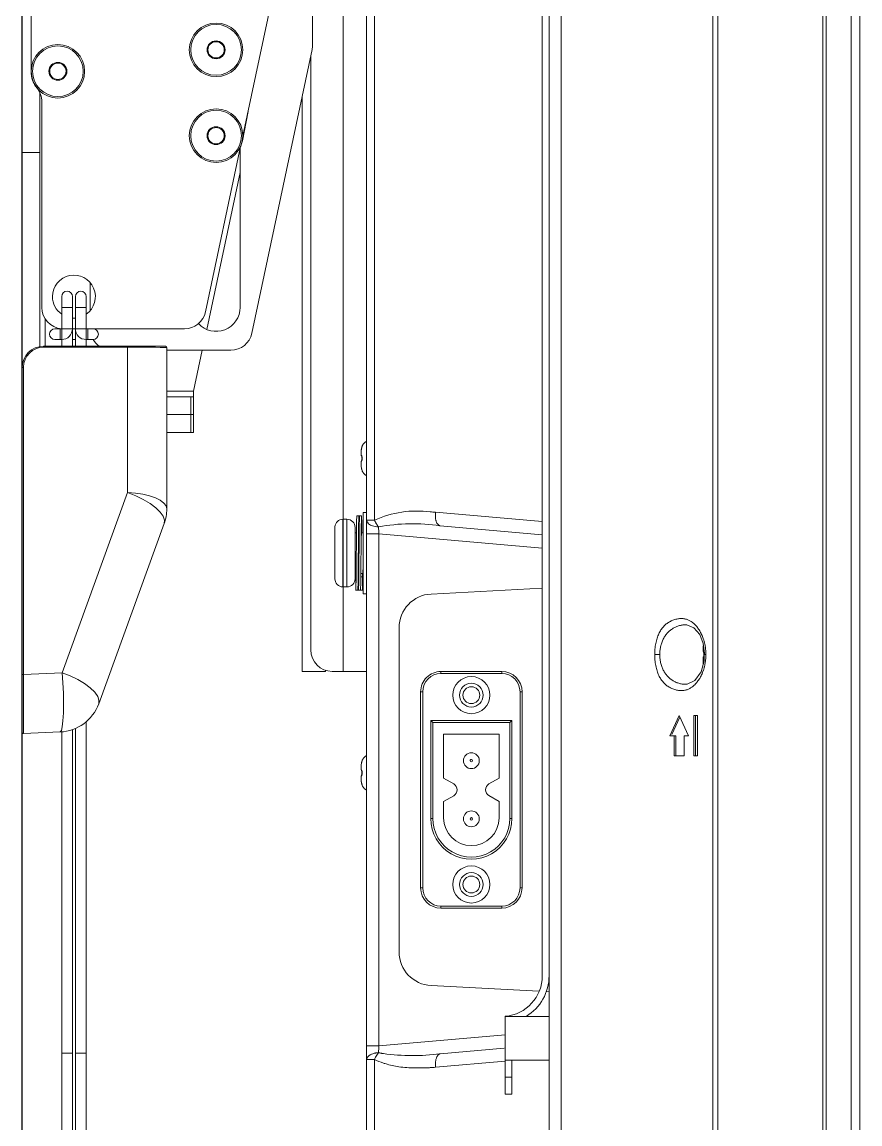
# Model space of a CAD drawing. Extents: x -382 to 1420, y -377 to 265.
# Drawn here: x 396.46 to 401.34, y -6.5 to -0.09 of the extents above; entities that cross this region are included whole.
import ezdxf

# ---------------------------------------------------------------- set-up
doc = ezdxf.new("R2010")
doc.units = 0
doc.header["$MEASUREMENT"] = 0
for name, color, linetype in [('AV-Anno-Iden', 154, 'CONTINUOUS'), ('AV-Detl-Obje', 84, 'CONTINUOUS'), ('AV-Detl-Obje-Brkt', 202, 'CONTINUOUS'), ('AV-Detl-Obje-Mont', 232, 'CONTINUOUS'), ('AV-Elev-Wall', 160, 'CONTINUOUS')]:
    doc.layers.add(name, color=color, linetype=linetype)

# ---------------------------------------------------------------- blocks, each defined once
blk = doc.blocks.new('A$C42D23839')
at = {"layer": 'AV-Detl-Obje-Brkt', "linetype": 'Continuous', "lineweight": 15}
for p, q in [((0, 4.3889), (0, 20.8786)), ((0.1358, 4.3889), (0.1358, 20.8786)), ((0.3248, 7.9728), (0.3248, 4.5138)), ((0.3751, 4.3889), (0.3751, 7.7361)), ((0, 4.3889), (0.1358, 4.3889)), ((0.1358, 4.3889), (0.1999, 4.3889)), ((0.2394, 4.3953), (0.2394, 4.3889)), ((0.3751, 4.3889), (0.2394, 4.3889)), ((1.6334, 4.0956), (1.6334, 2.1671)), ((1.6958, 2.1671), (1.6958, 4.0567)), ((1.7133, 4.0499), (1.7133, 2.1671)), ((1.7758, 2.1671), (1.7758, 4.0368)), ((1.6334, 2.1671), (1.6334, 1.4861)), ((1.6334, 2.1671), (1.6958, 2.1671)), ((1.6958, 1.4861), (1.6958, 2.1671)), ((1.7133, 2.1671), (1.7133, 1.4861)), ((1.7133, 2.1671), (1.7446, 2.1671)), ((1.7446, 2.1671), (1.7758, 2.1671)), ((1.7758, 1.4861), (1.7758, 2.1671))]:
    blk.add_line(p, q, dxfattribs=at)
blk.add_arc((0.1999, 4.5138), 0.1249, 270, 0, dxfattribs=at)
at = {"layer": 'AV-Detl-Obje-Mont', "linetype": 'Continuous', "lineweight": 15}
for p, q in [((0.3145, 8.0346), (0.3145, 13.4314)), ((1.9544, 9.3814), (1.9544, 7.8823)), ((0.7207, 7.5075), (0.531, 8.3997)), ((2.007, 7.4102), (2.007, 8.1751)), ((0.6682, 6.3573), (0.3172, 8.0086)), ((1.892, 6.5082), (1.892, 7.7056)), ((1.9025, 7.4102), (1.9025, 7.7558)), ((0.7232, 7.4783), (0.6907, 7.6485)), ((0.7344, 7.4431), (0.7232, 7.4783)), ((0.9386, 6.4822), (0.7341, 7.4442)), ((0.7367, 6.5082), (0.7367, 7.4323)), ((1.9025, 7.4102), (2.007, 7.4102)), ((1.9025, 6.2796), (1.9025, 7.4102)), ((2.007, 6.2106), (2.007, 7.4102)), ((0.9311, 6.3793), (0.7367, 7.2941)), ((1.6099, 6.4892), (1.6099, 6.6521)), ((1.6334, 6.5707), (1.6334, 6.5082)), ((1.6958, 6.5082), (1.6958, 6.5707)), ((1.7133, 6.5707), (1.7133, 6.5082)), ((1.7758, 6.5082), (1.7758, 6.5707)), ((1.6334, 6.5082), (1.6334, 6.3833)), ((1.6334, 6.5082), (1.6958, 6.5082)), ((1.6958, 6.3833), (1.6958, 6.5082)), ((1.7133, 6.5082), (1.7133, 6.3833)), ((1.7133, 6.5082), (1.7446, 6.5082)), ((1.7446, 6.5082), (1.7758, 6.5082)), ((1.7758, 6.3833), (1.7758, 6.5082)), ((1.7133, 6.446), (1.6958, 6.446)), ((1.8713, 6.4393), (1.8713, 6.2813)), ((1.6334, 6.3833), (1.0608, 6.3833)), ((1.6334, 6.3833), (1.6246, 6.3833)), ((1.6246, 6.3208), (1.6246, 6.3833)), ((1.6334, 6.3833), (1.6958, 6.3833)), ((1.6334, 6.3208), (1.6334, 6.3833)), ((1.6958, 6.2813), (1.6958, 6.3833)), ((1.7133, 6.3833), (1.6958, 6.3833)), ((1.7133, 6.3833), (1.7133, 6.2813)), ((1.7133, 6.3833), (1.7758, 6.3833)), ((1.7845, 6.3833), (1.7758, 6.3833)), ((1.7758, 6.3208), (1.7758, 6.3833)), ((1.8158, 6.3833), (1.7845, 6.3833)), ((1.7845, 6.3208), (1.7845, 6.3833)), ((1.5934, 6.3208), (1.6246, 6.3208)), ((1.6246, 6.3208), (1.6334, 6.3208)), ((1.6334, 6.3208), (1.6334, 6.2813)), ((1.6958, 6.3208), (1.7133, 6.3208)), ((1.7758, 6.3208), (1.7845, 6.3208)), ((1.7758, 6.2813), (1.7758, 6.3208)), ((1.7845, 6.3208), (1.8158, 6.3208)), ((0.7904, 6.2584), (1.1638, 6.2584)), ((1.0076, 6.0194), (0.9568, 6.2584)), ((1.1638, 5.3345), (1.1638, 6.2735)), ((1.1716, 6.2813), (1.3925, 6.2813)), ((1.3919, 6.2765), (1.3919, 5.4297)), ((1.8814, 6.2765), (1.3919, 6.2765)), ((1.3925, 6.2813), (1.8821, 6.2813)), ((1.9985, 4.3713), (1.9985, 6.1593)), ((2.007, 6.1564), (2.007, 4.3683)), ((1.0076, 6.0194), (1.0076, 5.9882)), ((1.1638, 6.0194), (1.0076, 6.0194)), ((1.0076, 5.8836), (1.0076, 5.9882)), ((1.0076, 5.9882), (1.0077, 5.9881)), ((1.0077, 5.9881), (1.0244, 5.9881)), ((1.0244, 5.9881), (1.0244, 5.8836)), ((1.1638, 5.9881), (1.0244, 5.9881)), ((1.0077, 5.8836), (1.0076, 5.8836)), ((1.0076, 5.7791), (1.0076, 5.8836)), ((1.0244, 5.8836), (1.0077, 5.8836)), ((1.1638, 5.8836), (1.0244, 5.8836)), ((1.0244, 5.8836), (1.0244, 5.7791)), ((1.0244, 5.7791), (1.0076, 5.7791)), ((1.0244, 5.7791), (1.1638, 5.7791)), ((1.3919, 5.4297), (1.7735, 4.3811)), ((1.5605, 4.2004), (1.1789, 5.249)), ((1.7735, 4.3811), (1.9985, 4.3713)), ((2.007, 4.3683), (2.007, 4.0347)), ((1.9989, 4.0269), (1.7844, 4.0363))]:
    blk.add_line(p, q, dxfattribs=at)
at = {"layer": 'AV-Detl-Obje-Mont', "linetype": 'Continuous', "lineweight": 15, "flags": 128}
for points in [[(1.5643, 6.2868), (1.5645, 6.2865), (1.5674, 6.2813)], [(1.1638, 5.3345), (1.1681, 5.3521), (1.1808, 5.3691), (1.2015, 5.385), (1.2294, 5.3991), (1.2637, 5.411), (1.3031, 5.4202), (1.3463, 5.4266), (1.3919, 5.4297)], [(1.1789, 5.249), (1.177, 5.2691), (1.1848, 5.2919), (1.2019, 5.3164), (1.2277, 5.3416), (1.261, 5.3665), (1.3006, 5.3902), (1.3448, 5.4115), (1.3919, 5.4297)], [(1.5605, 4.2004), (1.5587, 4.2205), (1.5664, 4.2432), (1.5836, 4.2677), (1.6093, 4.293), (1.6427, 4.3179), (1.6823, 4.3415), (1.7265, 4.3629), (1.7735, 4.3811)], [(1.7844, 4.0363), (1.778, 4.044), (1.7726, 4.0661), (1.7685, 4.1014), (1.766, 4.1476), (1.7653, 4.202), (1.7664, 4.2615), (1.7692, 4.3224), (1.7735, 4.3811)]]:
    blk.add_lwpolyline(points, dxfattribs=at)
at = {"layer": 'AV-Detl-Obje-Mont', "linetype": 'Continuous', "lineweight": 15}
for centre, radius in [((0.8766, 8.0073), 0.1559), ((0.8766, 8.0073), 0.1476), ((0.8766, 8.0073), 0.0522), ((0.8766, 8.0073), 0.0475), ((1.7981, 7.8823), 0.1559), ((1.7981, 7.8823), 0.1476), ((1.7981, 7.8823), 0.0522), ((1.7981, 7.8823), 0.0475), ((0.8766, 7.5076), 0.1559), ((0.8766, 7.5076), 0.1476), ((0.8766, 7.5076), 0.0522), ((0.8766, 7.5076), 0.0475)]:
    blk.add_circle(centre, radius, dxfattribs=at)
for centre, radius, start, end in [((0.4394, 8.0346), 0.1249, 180, 192), ((1.7981, 7.8823), 0.1563, 321.07106, 0), ((2.0169, 7.7056), 0.1249, 141.07106, 180), ((1.7046, 6.5707), 0.1249, 0, 235.24977), ((1.6646, 6.5707), 0.0312, 0, 180), ((1.7446, 6.5707), 0.0312, 90, 180), ((1.7446, 6.5707), 0.0312, 0, 90), ((1.7046, 6.5707), 0.1249, 304.75023, 0), ((0.8766, 6.5082), 0.1399, 180, 317.33662), ((1.0608, 6.5082), 0.1249, 192, 270), ((1.767, 6.5082), 0.1249, 274.01399, 0), ((0.7904, 6.3833), 0.1249, 192, 270), ((1.5934, 6.352), 0.0312, 90, 270), ((1.6334, 6.3833), 0.0625, 270, 360), ((1.7758, 6.3833), 0.0625, 180, 270), ((1.8158, 6.352), 0.0312, 270, 90), ((1.485, 6.3833), 0.1249, 305.27649, 330.00052), ((1.1716, 6.2735), 0.00781, 90, 180), ((1.4031, 6.2773), 0.0112, 159.44105, 184.52392), ((1.8926, 6.2773), 0.0112, 159.44105, 184.52392), ((1.8814, 6.1593), 0.1171, 0, 90), ((1.8821, 6.1564), 0.1249, 0, 90), ((2.0005, 6.1515), 0.0081, 36.93242, 104.41964), ((1.4136, 5.3345), 0.2498, 180, 200), ((2.0005, 4.3634), 0.0081, 36.93242, 104.41964), ((1.7953, 4.2859), 0.2498, 200, 267.5), ((1.9992, 4.0347), 0.00781, 267.5, 0)]:
    blk.add_arc(centre, radius, start, end, dxfattribs=at)
for centre, major_axis, ratio, start_param, end_param in [((1.4136, 6.2735), (0.2498, 0), 0.011959, 1.658063, 3.141593), ((1.9992, 4.277), (0.0003, 0.2501), 0.003493, 1.184026, 3.141445)]:
    blk.add_ellipse(centre, major_axis=major_axis, ratio=ratio, start_param=start_param, end_param=end_param, dxfattribs=at)
blk = doc.blocks.new('A$C90a6f177')
at = {"layer": 'AV-Detl-Obje', "lineweight": 0}
for points in [[(0.0001, 0.3361), (0.0001, 33.0358), (0.0519, 33.0876)], [(0.0519, 33.0876), (0.0519, 0.2844), (0.0001, 0.3361)], [(0.197, 33.1003), (0.197, 0.2717), (0.0519, 0.2844)], [(0.2166, 33.0806), (0.2166, 0.2913), (0.1969, 0.2913)], [(0.2166, 33.0885), (0.2166, 0.2835)], [(0.8571, 0.4212), (0.8571, 32.8761), (0.8577, 32.8849), (0.8579, 32.8928), (0.8576, 32.9014)], [(2.8739, 24.0037), (2.8739, 4.3949)], [(1.811, 4.628), (1.811, 23.6846), (1.8503, 23.6452)], [(2.874, 9.4923), (2.8743, 9.4922), (2.8769, 9.4905), (2.8793, 9.4888), (2.8818, 9.4869), (2.884, 9.4849), (2.8864, 9.483), (2.8883, 9.481), (2.8903, 9.4787), (2.8922, 9.4765), (2.894, 9.474), (2.8955, 9.4715)], [(2.8956, 9.4714), (2.8959, 9.471), (2.8964, 9.47), (2.897, 9.4692), (2.8975, 9.4684), (2.898, 9.4674), (2.8985, 9.4664), (2.8988, 9.4654), (2.8992, 9.4645), (2.8995, 9.4639), (2.8999, 9.4629), (2.9003, 9.4621)], [(2.9007, 9.4608), (2.9003, 9.4621)], [(2.9003, 9.4621), (2.9003, 9.4619), (2.9003, 9.4618), (2.9003, 9.4616), (2.9005, 9.4615), (2.9005, 9.4614), (2.9005, 9.4612), (2.9005, 9.4611), (2.9006, 9.461), (2.9006, 9.4608), (2.9006, 9.4607), (2.9007, 9.4605)], [(2.9018, 9.4565), (2.9006, 9.4608)], [(2.9014, 9.4577), (2.9013, 9.4584)], [(2.902, 9.4557), (2.9015, 9.4572)], [(2.9022, 9.4549), (2.902, 9.4558)], [(2.9024, 9.4539), (2.9021, 9.455)], [(2.9026, 9.453), (2.9024, 9.4542)], [(2.9028, 9.452), (2.9025, 9.4534)], [(2.903, 9.4509), (2.9028, 9.4525)], [(2.9033, 9.4499), (2.9029, 9.4515)], [(2.9033, 9.4494), (2.9032, 9.4505)], [(2.9036, 9.4485), (2.9033, 9.4499)], [(2.9037, 9.4474), (2.9034, 9.4488)], [(2.904, 9.4462), (2.904, 9.4462)], [(2.9003, 9.3929), (2.9003, 9.39)], [(2.9009, 9.3879), (2.9009, 9.39)], [(2.9022, 9.4039), (2.9024, 9.4042), (2.9028, 9.4046), (2.9031, 9.4051), (2.9032, 9.4053), (2.9035, 9.4058), (2.9036, 9.4064), (2.9038, 9.4069), (2.9039, 9.4075), (2.904, 9.408), (2.904, 9.4087), (2.904, 9.4093)], [(2.874, 9.2904), (2.8743, 9.2906), (2.8769, 9.2923), (2.8793, 9.2938), (2.8818, 9.2958), (2.884, 9.2977), (2.8864, 9.2997), (2.8883, 9.3016), (2.8903, 9.304), (2.8922, 9.3062), (2.894, 9.3087), (2.8955, 9.3112)], [(2.446, 8.9996), (2.4474, 8.9999), (2.4489, 9.0003), (2.4503, 9.0008), (2.4518, 9.0017), (2.4535, 9.0026), (2.455, 9.004), (2.4568, 9.0057), (2.4574, 9.0063), (2.4595, 9.0083), (2.4611, 9.0107), (2.4629, 9.0131), (2.4646, 9.0156), (2.466, 9.0183), (2.4673, 9.0211), (2.4685, 9.0242), (2.4696, 9.0274), (2.4706, 9.0308), (2.4714, 9.0344), (2.472, 9.0382), (2.4725, 9.0424), (2.4729, 9.0468), (2.4732, 9.0515), (2.4732, 9.0567), (2.4732, 9.0624), (2.4729, 9.0688), (2.4724, 9.0764), (2.4723, 9.0779)], [(2.8936, 9.0763), (2.8936, 8.604), (2.8738, 8.604)], [(2.8936, 9.0763), (2.8738, 9.0763)], [(2.9015, 8.9584), (2.9015, 8.9632), (2.9017, 8.9731), (2.9018, 8.9829), (2.9018, 8.9853), (2.902, 8.9953), (2.902, 8.9977), (2.9021, 9.0075), (2.9021, 9.01), (2.9022, 9.0197), (2.9024, 9.026), (2.9025, 9.0321), (2.9027, 9.0382), (2.9028, 9.0445), (2.9029, 9.0475), (2.9029, 9.0506), (2.9031, 9.0521), (2.9031, 9.0538), (2.9032, 9.0552), (2.9032, 9.056), (2.9034, 9.0564), (2.9035, 9.0567)], [(2.931, 9.0567), (2.9035, 9.0567)], [(2.9035, 9.0567), (2.9035, 9.0564), (2.9036, 9.0557), (2.9036, 9.0554), (2.9037, 9.0543), (2.9037, 9.0538), (2.9039, 9.0515), (2.9039, 9.0485), (2.904, 9.045), (2.9041, 9.0409), (2.9043, 9.0361), (2.9043, 9.0325), (2.9044, 9.0247), (2.9046, 9.019), (2.9047, 9.0111), (2.9048, 9.0034), (2.9048, 8.9956), (2.9048, 8.9938), (2.905, 8.9859), (2.9051, 8.9781)], [(2.9153, 9.0567), (2.9154, 9.0564), (2.9154, 9.0561), (2.9154, 9.0554), (2.9155, 9.0542), (2.9155, 9.0531), (2.9157, 9.0518), (2.9157, 9.0493), (2.9158, 9.047), (2.916, 9.0421), (2.9161, 9.037), (2.9161, 9.0321), (2.9162, 9.0272), (2.9162, 9.0252), (2.9164, 9.0174), (2.9164, 9.0154), (2.9165, 9.0075), (2.9165, 9.0056), (2.9166, 8.9977), (2.9168, 8.9938), (2.9168, 8.9859), (2.9169, 8.9781)], [(2.9208, 8.978), (2.9208, 8.9798), (2.9207, 8.9876), (2.9205, 8.9955), (2.9205, 9.0033), (2.9204, 9.0111), (2.9203, 9.0168), (2.9201, 9.0247), (2.9201, 9.0282), (2.92, 9.0361), (2.9198, 9.0408), (2.9197, 9.045), (2.9197, 9.0486), (2.9196, 9.0515), (2.9194, 9.0538), (2.9194, 9.0544), (2.9193, 9.0555), (2.9193, 9.0558), (2.9191, 9.0563), (2.9191, 9.0566)], [(2.9329, 8.9584), (2.9327, 8.9632), (2.9326, 8.9731), (2.9326, 8.9829), (2.9325, 8.9853), (2.9325, 8.9953), (2.9323, 8.9977), (2.9322, 9.0075), (2.9322, 9.01), (2.932, 9.0197), (2.9319, 9.026), (2.9318, 9.0321), (2.9318, 9.0382), (2.9316, 9.0445), (2.9315, 9.0475), (2.9314, 9.0506), (2.9314, 9.0521), (2.9312, 9.0538), (2.9311, 9.0552), (2.9311, 9.056), (2.9311, 9.0564), (2.9309, 9.0567)], [(3.0587, 8.9934), (3.0587, 8.9934)], [(3.0589, 8.9891), (3.0589, 8.9913), (3.0589, 8.9921)], [(2.8739, 8.9523), (2.8019, 8.9523)], [(2.9034, 8.9781), (2.9034, 8.9779), (2.9034, 8.9777), (2.9036, 8.9768), (2.9036, 8.9767), (2.9037, 8.9756), (2.9037, 8.9752), (2.9038, 8.9731), (2.9038, 8.9729), (2.904, 8.971), (2.904, 8.9702), (2.9041, 8.9682), (2.9041, 8.9668), (2.9043, 8.9649), (2.9043, 8.9628), (2.9044, 8.961), (2.9044, 8.9589), (2.9044, 8.9584), (2.8936, 8.9584)], [(2.9035, 8.978), (2.9033, 8.9779), (2.9033, 8.9776), (2.9032, 8.9768), (2.9032, 8.9766), (2.903, 8.9755), (2.903, 8.9751), (2.903, 8.975), (2.9029, 8.973), (2.9029, 8.9722), (2.9028, 8.9701), (2.9026, 8.9689), (2.9026, 8.9668), (2.9026, 8.9662), (2.9025, 8.9641), (2.9025, 8.9623), (2.9023, 8.9602), (2.9023, 8.9583)], [(2.9074, 8.722), (2.9073, 8.7338), (2.9073, 8.7457), (2.9071, 8.7575), (2.907, 8.7693), (2.9069, 8.7811), (2.9067, 8.793), (2.9067, 8.8048), (2.9066, 8.809), (2.9066, 8.8208), (2.9064, 8.8327), (2.9063, 8.8402), (2.9062, 8.849), (2.906, 8.8608), (2.9059, 8.8726), (2.9057, 8.8844), (2.9056, 8.8962), (2.9053, 8.908), (2.9053, 8.9111), (2.905, 8.923), (2.9049, 8.9348), (2.9046, 8.9466), (2.9044, 8.9584)], [(2.9051, 8.978), (2.9051, 8.9772), (2.9051, 8.9751), (2.9051, 8.9733), (2.9051, 8.9721), (2.9051, 8.9701), (2.9052, 8.9682), (2.9052, 8.9662), (2.9052, 8.9641), (2.9052, 8.9623), (2.9052, 8.9602), (2.9052, 8.9583)], [(2.9052, 8.9584), (2.9054, 8.9547), (2.9054, 8.9428), (2.9055, 8.931), (2.9056, 8.9228), (2.9058, 8.911), (2.9059, 8.8992), (2.9059, 8.8874), (2.906, 8.8756), (2.9062, 8.8638), (2.9063, 8.852), (2.9063, 8.8402)], [(2.9169, 8.978), (2.9169, 8.9772), (2.9169, 8.9751), (2.9169, 8.9733), (2.9169, 8.9721), (2.917, 8.9701), (2.917, 8.9682), (2.917, 8.9662), (2.917, 8.9641), (2.917, 8.9623), (2.917, 8.9602), (2.917, 8.9583)], [(2.917, 8.9584), (2.9172, 8.9547), (2.9173, 8.9428), (2.9173, 8.931), (2.9174, 8.9229), (2.9176, 8.911), (2.9177, 8.8992), (2.9177, 8.8874), (2.9179, 8.8756), (2.918, 8.8638), (2.9181, 8.852), (2.9181, 8.8402)], [(2.9211, 8.9584), (2.9209, 8.9595), (2.9209, 8.9614), (2.9209, 8.9634), (2.9209, 8.9642), (2.9209, 8.9663), (2.9209, 8.9681), (2.9209, 8.9702), (2.9208, 8.9721), (2.9208, 8.9741), (2.9208, 8.976), (2.9208, 8.9781)], [(2.9222, 8.8402), (2.922, 8.8477), (2.9219, 8.8595), (2.9219, 8.8713), (2.9218, 8.8756), (2.9216, 8.8874), (2.9216, 8.8993), (2.9215, 8.9111), (2.9213, 8.9229), (2.9212, 8.9347), (2.9211, 8.9466), (2.9211, 8.9584)], [(2.9408, 8.9584), (2.9328, 8.9584)], [(2.9359, 8.722), (2.9356, 8.7338), (2.9354, 8.7457), (2.9351, 8.7575), (2.9349, 8.7693), (2.9349, 8.7725), (2.9347, 8.7843), (2.9345, 8.7961), (2.9344, 8.8079), (2.9342, 8.8197), (2.934, 8.8315), (2.934, 8.8402), (2.9338, 8.8477), (2.9337, 8.8595), (2.9337, 8.8713), (2.9335, 8.8756), (2.9335, 8.8874), (2.9334, 8.8993), (2.9333, 8.9111), (2.9331, 8.923), (2.933, 8.9348), (2.9329, 8.9466), (2.9329, 8.9584)], [(2.9181, 8.8402), (2.9182, 8.8327), (2.9184, 8.8208), (2.9184, 8.809), (2.9185, 8.8048), (2.9187, 8.793), (2.9187, 8.7811), (2.9188, 8.7693), (2.9189, 8.7575), (2.9191, 8.7457), (2.9192, 8.7338), (2.9192, 8.722)], [(2.9233, 8.7221), (2.9231, 8.7257), (2.923, 8.7375), (2.923, 8.7493), (2.9228, 8.7575), (2.9227, 8.7693), (2.9226, 8.7811), (2.9224, 8.7931), (2.9224, 8.8049), (2.9223, 8.8167), (2.9221, 8.8285), (2.9221, 8.8403)], [(2.935, 8.7221), (2.9349, 8.7257), (2.9348, 8.7375), (2.9348, 8.7493), (2.9346, 8.7575), (2.9345, 8.7693), (2.9344, 8.7811), (2.9344, 8.7931), (2.9342, 8.8049), (2.9341, 8.8167), (2.9339, 8.8285), (2.9339, 8.8403)], [(2.8972, 8.7221), (2.8969, 8.7222), (2.8967, 8.7228), (2.8965, 8.7236), (2.8965, 8.7239), (2.8961, 8.7272), (2.8958, 8.7308), (2.8957, 8.7322), (2.8955, 8.7332), (2.8953, 8.739), (2.8951, 8.7415), (2.8947, 8.7472), (2.8946, 8.751), (2.8943, 8.7568), (2.8942, 8.7624), (2.894, 8.7681), (2.8937, 8.7738), (2.8936, 8.7796)], [(2.8936, 8.7278), (2.8937, 8.7279)], [(2.8937, 8.7279), (2.8969, 8.7222)], [(2.9077, 8.7024), (2.9077, 8.7043), (2.9077, 8.7064), (2.9075, 8.7082), (2.9075, 8.7103), (2.9075, 8.7122), (2.9075, 8.7142), (2.9075, 8.7161), (2.9075, 8.7171), (2.9075, 8.719), (2.9074, 8.721), (2.9074, 8.7221), (2.8972, 8.7221)], [(2.8986, 8.7217), (2.8984, 8.7211), (2.8984, 8.7192), (2.8984, 8.7173), (2.8983, 8.7153), (2.8983, 8.7134), (2.8981, 8.7121), (2.8981, 8.71), (2.898, 8.7092), (2.898, 8.7073), (2.8979, 8.7052), (2.8979, 8.7048), (2.8977, 8.7036), (2.8977, 8.7035), (2.8976, 8.7027), (2.8976, 8.7024), (2.8975, 8.7024)], [(2.9093, 8.6237), (2.9092, 8.6242), (2.9092, 8.6248), (2.909, 8.6261), (2.9089, 8.6287), (2.9089, 8.6311), (2.9088, 8.6336), (2.9086, 8.6384), (2.9085, 8.6433), (2.9084, 8.6512), (2.9084, 8.6533), (2.9082, 8.6611), (2.9082, 8.6631), (2.9081, 8.6709), (2.9081, 8.6729), (2.9079, 8.6808), (2.9079, 8.6827), (2.9078, 8.6906), (2.9077, 8.6985), (2.9077, 8.7024), (2.8975, 8.7024)], [(2.8975, 8.7024), (2.8975, 8.6238)], [(2.8986, 8.7221), (2.8986, 8.722), (2.8986, 8.7218), (2.8986, 8.7217)], [(2.9192, 8.7221), (2.9192, 8.721), (2.9193, 8.719), (2.9193, 8.7171), (2.9193, 8.7163), (2.9193, 8.7142), (2.9193, 8.7122), (2.9193, 8.7103), (2.9195, 8.7082), (2.9195, 8.7064), (2.9195, 8.7043), (2.9195, 8.7024)], [(2.9195, 8.7024), (2.9195, 8.7006), (2.9196, 8.6929), (2.9197, 8.6849), (2.9197, 8.6772), (2.9199, 8.6694), (2.92, 8.6637), (2.9201, 8.6556), (2.9201, 8.6523), (2.9203, 8.6444), (2.9204, 8.6397), (2.9206, 8.6355), (2.9206, 8.6319), (2.9207, 8.629), (2.9208, 8.6266), (2.921, 8.6249), (2.921, 8.6247), (2.921, 8.6241), (2.9211, 8.6238), (2.9211, 8.6237)], [(2.9234, 8.7024), (2.9234, 8.7033), (2.9234, 8.7052), (2.9234, 8.7072), (2.9234, 8.7083), (2.9233, 8.7104), (2.9233, 8.7122), (2.9233, 8.7142), (2.9233, 8.7162), (2.9233, 8.7181), (2.9233, 8.7201), (2.9233, 8.7222)], [(2.925, 8.6237), (2.9249, 8.6242), (2.9249, 8.6249), (2.9247, 8.6262), (2.9246, 8.6287), (2.9246, 8.6312), (2.9245, 8.6335), (2.9243, 8.6384), (2.9242, 8.6434), (2.9242, 8.6453), (2.924, 8.6532), (2.924, 8.6553), (2.9239, 8.6631), (2.9239, 8.665), (2.9238, 8.6728), (2.9238, 8.6749), (2.9236, 8.6828), (2.9235, 8.6867), (2.9235, 8.6946), (2.9234, 8.7024)], [(2.9352, 8.7024), (2.9352, 8.7033), (2.9352, 8.7052), (2.9352, 8.7072), (2.9352, 8.7083), (2.9352, 8.7104), (2.935, 8.7122), (2.935, 8.7142), (2.935, 8.7163), (2.935, 8.7181), (2.935, 8.7201), (2.935, 8.7222)], [(2.9368, 8.6237), (2.9368, 8.6238), (2.9368, 8.6241), (2.9367, 8.6248), (2.9367, 8.625), (2.9365, 8.6266), (2.9364, 8.6289), (2.9363, 8.632), (2.9363, 8.6355), (2.9361, 8.6396), (2.936, 8.6443), (2.936, 8.6478), (2.9358, 8.6556), (2.9357, 8.6613), (2.9356, 8.6693), (2.9354, 8.6771), (2.9354, 8.6849), (2.9354, 8.6867), (2.9353, 8.6946), (2.9351, 8.7024)], [(2.9408, 8.7221), (2.9359, 8.7221)], [(2.9359, 8.7221), (2.9359, 8.7215), (2.9359, 8.7195), (2.936, 8.7177), (2.936, 8.7156), (2.9361, 8.7135), (2.9361, 8.7122), (2.9363, 8.7103), (2.9363, 8.7093), (2.9364, 8.7075), (2.9364, 8.7072), (2.9366, 8.7053), (2.9366, 8.7047), (2.9366, 8.7036), (2.9367, 8.7035), (2.9367, 8.7027), (2.9368, 8.7024)], [(2.9368, 8.7024), (2.9368, 8.6237)], [(3.0587, 8.6871), (3.0587, 8.6877)], [(3.0587, 8.6871), (3.0587, 8.6871)], [(3.0589, 8.689), (3.0589, 8.6914)], [(3.0589, 8.6883), (3.0589, 8.689)], [(2.8975, 8.6238), (2.9368, 8.6238)], [(2.9317, 8.6238), (2.9368, 8.6236)], [(0.912, 8.3045), (0.9117, 8.3062)], [(0.912, 8.3045), (0.912, 8.3045)], [(0.9128, 8.2996), (0.912, 8.3045)], [(0.9132, 8.2933), (0.9128, 8.2997)], [(0.9135, 8.2872), (0.9132, 8.2933)], [(0.9257, 8.1494), (0.9072, 8.2133)], [(0.9083, 8.2512), (0.9083, 8.2483)], [(0.9089, 8.2462), (0.9089, 8.2483)], [(0.9102, 8.2622), (0.9105, 8.2625), (0.9108, 8.2629), (0.9112, 8.2635), (0.9112, 8.2637), (0.9115, 8.2643), (0.9118, 8.2648), (0.9119, 8.2653), (0.912, 8.2658), (0.912, 8.2665), (0.912, 8.2671), (0.912, 8.2676)], [(1.0085, 8.077), (1.0132, 8.0767), (1.0178, 8.0767), (1.0224, 8.0767), (1.0271, 8.077), (1.0318, 8.0774), (1.0367, 8.0781), (1.0415, 8.0789), (1.0464, 8.0799), (1.0513, 8.0811), (1.0561, 8.0825), (1.0611, 8.0842), (1.0659, 8.0859), (1.0709, 8.0879), (1.0756, 8.0902), (1.0803, 8.0924), (1.085, 8.095), (1.0885, 8.097), (1.0929, 8.0999), (1.0974, 8.1028), (1.1015, 8.106), (1.1058, 8.1091), (1.1097, 8.1125), (1.1135, 8.116), (1.1172, 8.1196), (1.1208, 8.1234), (1.1242, 8.1273), (1.1277, 8.1313), (1.1308, 8.1356), (1.1342, 8.14), (1.1371, 8.1445), (1.1402, 8.1492), (1.1428, 8.1542), (1.1456, 8.1592), (1.1479, 8.1643), (1.1504, 8.1696), (1.1526, 8.175), (1.1547, 8.1806), (1.1567, 8.1863), (1.1585, 8.1921), (1.16, 8.1979), (1.1615, 8.204), (1.1629, 8.21), (1.1639, 8.2161), (1.1647, 8.2224), (1.1656, 8.2286), (1.1661, 8.2349), (1.1664, 8.241), (1.1667, 8.2471), (1.1667, 8.2497), (1.1954, 8.2497)], [(0.912, 8.1949), (0.912, 8.1949)], [(0.9124, 8.1575), (0.9125, 8.1571), (0.9149, 8.1506), (0.9173, 8.1442), (0.9199, 8.1381), (0.9225, 8.1321), (0.9253, 8.1264), (0.9282, 8.1207), (0.9306, 8.1165), (0.9338, 8.1111), (0.9371, 8.1058), (0.9404, 8.1009), (0.9441, 8.096), (0.9477, 8.0911), (0.9513, 8.0867), (0.955, 8.0824), (0.9589, 8.0784), (0.9627, 8.0743), (0.9667, 8.0706), (0.9707, 8.0672), (0.9746, 8.0638), (0.9788, 8.0607), (0.9828, 8.0578), (0.987, 8.0552), (0.991, 8.0527), (0.9953, 8.0504)], [(1.0076, 8.0771), (0.9619, 8.0986), (0.9257, 8.1494)], [(0.9684, 7.8954), (0.9459, 7.8954)], [(0.9459, 7.8954), (0.9459, 7.6593)], [(0.9588, 7.6592), (0.9588, 7.8953)], [(0.9684, 7.6592), (0.9684, 7.8953)], [(1.0533, 7.8954), (0.9989, 7.7773)], [(1.1076, 7.7774), (1.0533, 7.8954)], [(1.0484, 7.8849), (1.0951, 7.7835)], [(2.0393, 7.8541), (2.0393, 7.2951)], [(2.488, 7.8541), (2.4998, 7.8659), (2.4998, 7.2951)], [(0.9989, 7.7774), (1.0249, 7.7774)], [(1.025, 7.7774), (1.025, 7.6592)], [(1.0717, 7.7774), (1.1076, 7.7774)], [(1.0717, 7.6592), (1.0717, 7.7774)], [(1.0815, 7.6592), (1.0815, 7.7774)], [(2.4251, 7.7871), (2.1024, 7.7871)], [(2.4251, 7.5305), (2.4251, 7.7872)], [(0.9459, 7.6592), (0.9684, 7.6592)], [(1.025, 7.6592), (1.0815, 7.6592)], [(2.874, 7.6617), (2.8771, 7.6597), (2.88, 7.6578), (2.8828, 7.6556), (2.8853, 7.6532), (2.8878, 7.651), (2.8899, 7.6486), (2.8921, 7.6461), (2.894, 7.6433), (2.8957, 7.6407), (2.8974, 7.6378), (2.8989, 7.6347), (2.9001, 7.6317), (2.9003, 7.6315)], [(2.9003, 7.6316), (2.9003, 7.6314), (2.9003, 7.6313), (2.9003, 7.6312), (2.9005, 7.6309), (2.9005, 7.6307), (2.9005, 7.6306), (2.9006, 7.6305), (2.9006, 7.6303), (2.9006, 7.63), (2.9007, 7.6299)], [(2.9013, 7.5726), (2.9011, 7.5723), (2.901, 7.5713), (2.9009, 7.5702), (2.9007, 7.5697), (2.9006, 7.5686), (2.9005, 7.5674), (2.9005, 7.5665), (2.9003, 7.5654), (2.9003, 7.5642), (2.9003, 7.5634), (2.9003, 7.5623)], [(2.9018, 7.6259), (2.9006, 7.6302)], [(2.9007, 7.6299), (2.901, 7.629), (2.9013, 7.6274), (2.9014, 7.627), (2.9019, 7.6258), (2.9021, 7.6243), (2.9025, 7.6229), (2.9028, 7.6213), (2.9032, 7.6199), (2.9035, 7.6186), (2.9037, 7.617), (2.9039, 7.6155)], [(2.9009, 7.5638), (2.901, 7.5661), (2.9011, 7.5681), (2.9014, 7.57), (2.9017, 7.5715), (2.9018, 7.5722)], [(2.9009, 7.5594), (2.9009, 7.5623), (2.9009, 7.5644), (2.901, 7.5666), (2.9011, 7.5688), (2.9014, 7.5705), (2.9017, 7.5717), (2.9018, 7.5721)], [(2.9014, 7.6272), (2.9013, 7.6278)], [(2.902, 7.6251), (2.9015, 7.6266)], [(2.904, 7.5787), (2.9037, 7.5787), (2.9034, 7.5784), (2.9033, 7.5784), (2.903, 7.5778), (2.9027, 7.5774), (2.9025, 7.577), (2.9023, 7.5765), (2.902, 7.5759), (2.9019, 7.5755), (2.9018, 7.5749), (2.9016, 7.5744), (2.9015, 7.5738)], [(2.9018, 7.5722), (2.9022, 7.5736)], [(2.9022, 7.6243), (2.902, 7.6252)], [(2.9024, 7.6234), (2.9021, 7.6245)], [(2.9022, 7.5733), (2.9024, 7.5735), (2.9028, 7.5741), (2.9031, 7.5745), (2.9032, 7.5748), (2.9035, 7.5753), (2.9036, 7.5759), (2.9038, 7.5763), (2.9039, 7.577), (2.904, 7.5776), (2.904, 7.5781), (2.904, 7.5787)], [(2.9022, 7.5735), (2.9022, 7.5735)], [(2.9026, 7.6225), (2.9024, 7.6237)], [(2.9028, 7.6215), (2.9025, 7.6228)], [(2.903, 7.6204), (2.9028, 7.622)], [(2.9033, 7.6194), (2.9029, 7.621)], [(2.9033, 7.619), (2.9032, 7.6201)], [(2.9036, 7.6179), (2.9033, 7.6194)], [(2.9037, 7.6168), (2.9034, 7.6183)], [(2.904, 7.6156), (2.9037, 7.6171)], [(2.904, 7.6156), (2.904, 7.6156)], [(2.9047, 7.6107), (2.904, 7.6155)], [(2.904, 7.5787), (2.9041, 7.5788), (2.9042, 7.5788), (2.9044, 7.5788), (2.9045, 7.5788), (2.9047, 7.5788), (2.9048, 7.5788), (2.9049, 7.5788), (2.9051, 7.5788), (2.9052, 7.5788), (2.9054, 7.5787), (2.9054, 7.5983)], [(2.9052, 7.6044), (2.9047, 7.6107)], [(2.9054, 7.5982), (2.9052, 7.6045)], [(2.9003, 7.5623), (2.9003, 7.5594)], [(2.9009, 7.5572), (2.9009, 7.5593)], [(2.904, 7.5058), (2.904, 7.506), (2.9047, 7.5108)], [(2.904, 7.506), (2.904, 7.506)], [(2.9052, 7.5172), (2.9054, 7.5234)], [(2.9054, 7.5233), (2.9054, 7.5429)], [(2.874, 7.4599), (2.8771, 7.4618), (2.88, 7.4639), (2.8828, 7.466), (2.8853, 7.4684), (2.8878, 7.4706), (2.8899, 7.4731), (2.8921, 7.4754), (2.894, 7.4782), (2.8957, 7.4808), (2.8974, 7.4839), (2.8989, 7.4868), (2.9001, 7.49), (2.9003, 7.4902)], [(2.9007, 7.4918), (2.9007, 7.4916), (2.9006, 7.4915), (2.9006, 7.4913), (2.9006, 7.4912), (2.9005, 7.4911), (2.9005, 7.4909), (2.9005, 7.4908), (2.9005, 7.4906), (2.9003, 7.4905), (2.9003, 7.4904), (2.9003, 7.4902), (2.9003, 7.4901)], [(2.9003, 7.4901), (2.9007, 7.4914)], [(1.8282, 6.2874), (1.811, 6.2865)], [(2.0668, 6.1435), (1.811, 6.1435)], [(2.0668, 6.0368), (2.802, 5.9724), (2.8739, 5.9724)], [(2.4616, 5.913), (2.4608, 5.9142), (2.4597, 5.9159), (2.4584, 5.9174), (2.457, 5.9189), (2.4556, 5.9205), (2.454, 5.9216), (2.4534, 5.922), (2.452, 5.9231), (2.4504, 5.9239), (2.4488, 5.9245), (2.4473, 5.9249), (2.446, 5.9252)], [(2.4723, 5.8468), (2.4724, 5.8475), (2.4729, 5.8541), (2.473, 5.8601), (2.473, 5.8658), (2.4729, 5.8711), (2.4724, 5.876), (2.472, 5.8807), (2.4713, 5.885), (2.4706, 5.8893), (2.4697, 5.8932), (2.4687, 5.8969), (2.4676, 5.9005), (2.4662, 5.9039), (2.4647, 5.9071), (2.4633, 5.9101), (2.4616, 5.913)], [(1.811, 5.8878), (2.0668, 5.8878)], [(2.0275, 5.7893), (2.0668, 5.7893)]]:
    blk.add_lwpolyline(points, dxfattribs=at)
for points in [[(0.8329, 0.3717, -0.043102), (0.8282, 0.4213), (0.8282, 32.8761), (0.8571, 32.8761), (1.7398, 31.2006), (1.811, 31.2006)], [(1.7685, 31.6808), (1.77, 31.6704), (1.7712, 31.6597), (1.7725, 31.6487), (1.7736, 31.6372), (1.7746, 31.6253), (1.7753, 31.6129), (1.7758, 31.5997), (1.7762, 31.5858), (1.7764, 31.5708), (1.7765, 31.5547), (1.7764, 31.5364), (1.7761, 31.515), (1.7758, 31.4999), (1.7753, 31.474), (1.775, 31.4643), (1.7743, 31.4425), (1.7734, 31.423, -0.020283), (1.7633, 31.2979, -0.020006), (1.7551, 31.2492, -0.043101), (1.7398, 31.2006), (1.7398, 4.572)], [(2.8285, 23.9761), (2.8285, 9.0325, 0.139452), (2.5034, 9.0803, 0.006153), (2.4723, 9.078), (1.8503, 9.0235)], [(1.8504, 13.1115), (1.8504, 6.3798, 0.389027), (2.0668, 6.1436), (2.0668, 5.6908), (2.0275, 5.6908), (2.0273, 5.8857), (2.0037, 5.8878)], [(2.9047, 9.4408, -0.01812), (2.9052, 9.4349), (2.9054, 9.4287, 0.016297), (2.9052, 9.4349), (2.904, 9.4462), (2.904, 9.4462), (2.9039, 9.4461), (2.9037, 9.4476), (2.9035, 9.449), (2.9032, 9.4506), (2.9028, 9.452), (2.9025, 9.4533), (2.9021, 9.4549), (2.9019, 9.4563), (2.9014, 9.4576), (2.9013, 9.4581), (2.901, 9.4595), (2.9007, 9.4606)], [(2.9054, 9.4287), (2.9054, 9.4092), (2.9054, 9.4093), (2.9052, 9.4093), (2.9051, 9.4093), (2.9049, 9.4093), (2.9048, 9.4093), (2.9047, 9.4093), (2.9045, 9.4093), (2.9044, 9.4093), (2.9042, 9.4093), (2.9041, 9.4093), (2.9022, 9.4042), (2.9022, 9.404), (2.9015, 9.4043), (2.9016, 9.405), (2.9018, 9.4056), (2.9019, 9.4061), (2.902, 9.4065), (2.9023, 9.4071), (2.9025, 9.4075), (2.9027, 9.4079), (2.903, 9.4085), (2.9033, 9.4089), (2.9034, 9.4089), (2.9037, 9.4092), (2.9053, 9.4092, -0.25195), (2.9013, 9.4032), (2.9011, 9.4029), (2.901, 9.4018), (2.9009, 9.4008), (2.9007, 9.4001), (2.9006, 9.399), (2.9005, 9.3981), (2.9005, 9.3969), (2.9003, 9.396), (2.9003, 9.3949), (2.9003, 9.3939), (2.9009, 9.3944), (2.901, 9.3966), (2.9011, 9.3987), (2.9014, 9.4005), (2.9017, 9.402), (2.9018, 9.4026), (2.9017, 9.4023), (2.9014, 9.4011), (2.9011, 9.3993), (2.901, 9.3972), (2.9009, 9.3948), (2.9009, 9.3929), (2.9003, 9.3899), (2.9005, 9.3899), (2.9006, 9.3899), (2.9007, 9.3899), (2.9007, 9.3898), (2.9009, 9.3898), (2.9003, 9.3929), (2.9003, 9.3927), (2.9005, 9.3927), (2.9006, 9.3927), (2.9006, 9.3929), (2.9007, 9.3929), (2.9003, 9.3899), (2.9003, 9.3889), (2.9003, 9.3878), (2.9003, 9.3867), (2.9003, 9.3864), (2.9005, 9.3852), (2.9005, 9.3841), (2.9006, 9.3828), (2.9009, 9.3817), (2.901, 9.3806), (2.9013, 9.3795), (2.9018, 9.38), (2.9015, 9.3813), (2.9013, 9.3828), (2.9011, 9.3844), (2.9009, 9.3864), (2.9009, 9.3886), (2.9008, 9.3878), (2.901, 9.3853), (2.9013, 9.3832), (2.9015, 9.3816), (2.9018, 9.3802), (2.9024, 9.3785), (2.9022, 9.3787), (2.9021, 9.3792, -0.246156), (2.9054, 9.3735), (2.9054, 9.354), (2.9052, 9.3477), (2.9047, 9.3415), (2.904, 9.3366), (2.904, 9.3363), (2.904, 9.3365), (2.9048, 9.3422)], [(2.8956, 9.3112), (2.8959, 9.3117), (2.8964, 9.3126), (2.897, 9.3136), (2.8975, 9.3143), (2.898, 9.3153), (2.8985, 9.3162), (2.8988, 9.3172), (2.8992, 9.3182), (2.8995, 9.3187), (2.8999, 9.3197), (2.9006, 9.322), (2.9017, 9.3257, 0.028386), (2.904, 9.3366, -0.002998), (2.9007, 9.3222), (2.9006, 9.3221), (2.9006, 9.3218), (2.9006, 9.3217), (2.9005, 9.3215), (2.9005, 9.3214), (2.9005, 9.3211), (2.9003, 9.321), (2.9003, 9.3208), (2.9003, 9.3207), (2.9003, 9.3206)], [(1.8504, 8.9475), (2.446, 8.9996, -0.085091), (2.8044, 8.9926, 0.06565), (2.8397, 8.9996, 0.316041), (2.8739, 9.0325), (2.8285, 9.0325), (2.8283, 9.0323), (2.8269, 9.0295), (2.8255, 9.0264), (2.8242, 9.0237), (2.8226, 9.0207), (2.821, 9.018), (2.8197, 9.0155), (2.818, 9.0125), (2.8164, 9.0099), (2.8146, 9.0071), (2.8129, 9.0045), (2.8129, 9.0043), (2.812, 9.0031), (2.8112, 9.0018), (2.8104, 9.0007), (2.8097, 8.9995), (2.8087, 8.9984), (2.808, 8.9972), (2.8072, 8.9961), (2.8062, 8.995), (2.8054, 8.9938), (2.8044, 8.9927, -0.015538), (2.8021, 8.9523), (1.8504, 8.8691)], [(2.9881, 8.6433), (2.9881, 9.037), (3.0117, 9.037), (3.0117, 8.6433), (2.9881, 8.6433, -0.41459), (2.9408, 8.6907), (2.9408, 8.9898, -0.414096), (2.9881, 9.037)], [(3.0117, 8.6433, 0.392179), (3.0589, 8.6913), (3.0589, 8.8263, -0.010417), (3.0589, 8.8541), (3.0587, 8.9928), (3.0587, 8.9934, 0.393945), (3.0117, 9.037)], [(2.0664, 5.8822), (2.4723, 5.8468, 0.00356), (2.5032, 5.8449), (2.5085, 5.8446), (2.5267, 5.8439), (2.5435, 5.8434), (2.5592, 5.843), (2.5741, 5.843), (2.5882, 5.843), (2.6018, 5.8432), (2.615, 5.8436), (2.6277, 5.8443), (2.6398, 5.845), (2.6516, 5.846), (2.6629, 5.8473), (2.6742, 5.8484), (2.6852, 5.8499), (2.6957, 5.8516), (2.706, 5.8534), (2.716, 5.8552), (2.7259, 5.8573), (2.7354, 5.8593), (2.7449, 5.8618), (2.7541, 5.8644, 0.004976), (2.7676, 5.8685, 0.014492), (2.7762, 5.8712, 0.025779), (2.8285, 5.8922), (2.8739, 5.8923), (2.8738, 5.8941), (2.8735, 5.8957), (2.8731, 5.8975), (2.8725, 5.8993), (2.8721, 5.9003), (2.8713, 5.902), (2.8704, 5.9035), (2.8696, 5.9052), (2.8685, 5.9066), (2.8674, 5.9079), (2.8668, 5.9084), (2.8651, 5.9105), (2.8629, 5.9125), (2.8608, 5.9143), (2.8583, 5.9162), (2.8555, 5.918), (2.8527, 5.9197), (2.8494, 5.9212), (2.8461, 5.9229), (2.8425, 5.9243), (2.8384, 5.9257), (2.8343, 5.9269), (2.8301, 5.9282), (2.829, 5.9285), (2.8265, 5.929), (2.8242, 5.9295), (2.8217, 5.9299), (2.8192, 5.9303), (2.8168, 5.9307), (2.8167, 5.9307), (2.8142, 5.9311), (2.8118, 5.9314), (2.8093, 5.9317), (2.8069, 5.932), (2.8045, 5.9321, 0.01336), (2.802, 5.9724), (2.802, 8.9522)], [(1.8504, 8.6361), (2.4983, 8.6022, -0.398795), (2.685, 8.4057), (2.685, 6.5191, -0.399059), (2.4983, 6.3225), (1.8701, 6.2896)], [(0.8976, 8.2498, -0.009998), (0.8977, 8.2602, -0.018708), (0.9001, 8.2879, -0.027347), (0.9038, 8.3101, -0.020366), (0.9077, 8.3263, -0.02009), (0.9124, 8.342), (0.9125, 8.3422), (0.9149, 8.3488), (0.9173, 8.355), (0.9198, 8.3613), (0.9224, 8.3671), (0.9253, 8.3729), (0.9281, 8.3786), (0.9303, 8.3824), (0.9334, 8.3878), (0.9367, 8.3929), (0.9402, 8.3981), (0.9436, 8.4029), (0.9473, 8.4078), (0.9509, 8.4124), (0.9547, 8.4167), (0.9585, 8.4207), (0.9622, 8.4247), (0.9663, 8.4285), (0.9703, 8.4319), (0.9742, 8.4353), (0.9784, 8.4383), (0.9824, 8.4413), (0.9866, 8.4439), (0.9906, 8.4465), (0.9948, 8.4488), (0.9987, 8.4508), (1.0028, 8.4524), (1.0069, 8.454), (1.0112, 8.4554), (1.0157, 8.4566), (1.0204, 8.4574), (1.0253, 8.4583), (1.0301, 8.4588), (1.0351, 8.4591), (1.0403, 8.4592), (1.0455, 8.4591), (1.0509, 8.4587), (1.0564, 8.4581), (1.0619, 8.4574), (1.0675, 8.4563), (1.073, 8.4549), (1.0787, 8.4534), (1.0844, 8.4516), (1.09, 8.4497), (1.0954, 8.4473), (1.0991, 8.4458), (1.1044, 8.4431), (1.1096, 8.4402), (1.1146, 8.4373), (1.1194, 8.4344), (1.124, 8.4311), (1.1284, 8.4277), (1.1327, 8.424), (1.1369, 8.4202), (1.1411, 8.4163), (1.145, 8.412), (1.1487, 8.4077), (1.1525, 8.4031), (1.1559, 8.3984), (1.1594, 8.3933), (1.1626, 8.3881), (1.1658, 8.3825), (1.1689, 8.3768), (1.1718, 8.3709), (1.1745, 8.3648), (1.177, 8.3584), (1.1795, 8.3518), (1.1819, 8.3448), (1.184, 8.3376), (1.1861, 8.3302), (1.1879, 8.3226), (1.1894, 8.3147), (1.1909, 8.3066), (1.1923, 8.2983), (1.1933, 8.2897), (1.1943, 8.2809), (1.1948, 8.272), (1.1952, 8.2629), (1.1954, 8.2537), (1.1954, 8.2498), (1.1954, 8.246), (1.1952, 8.2369), (1.1948, 8.2277), (1.1943, 8.2188), (1.1934, 8.2101), (1.1923, 8.2015), (1.1911, 8.1931), (1.1895, 8.1851), (1.188, 8.1772), (1.1862, 8.1694), (1.1841, 8.1622), (1.182, 8.1549), (1.1797, 8.148), (1.1773, 8.1413), (1.1747, 8.1349), (1.1719, 8.1287), (1.169, 8.1227), (1.1659, 8.117), (1.1629, 8.1116), (1.1596, 8.1063), (1.1561, 8.1013), (1.1526, 8.0966), (1.1489, 8.092), (1.1451, 8.0876), (1.1412, 8.0833), (1.1371, 8.0794), (1.1329, 8.0756), (1.1287, 8.0719), (1.1243, 8.0686), (1.1197, 8.0652), (1.1148, 8.0622), (1.1098, 8.0593), (1.1047, 8.0565), (1.0994, 8.0538), (1.0958, 8.0523), (1.0904, 8.05), (1.0848, 8.0479), (1.0791, 8.0462), (1.0734, 8.0445), (1.0679, 8.0431), (1.0623, 8.042), (1.0568, 8.0413), (1.0514, 8.0406), (1.046, 8.0404), (1.0407, 8.0401), (1.0355, 8.0402), (1.0305, 8.0405), (1.0257, 8.0411), (1.021, 8.0418), (1.0162, 8.0427), (1.0118, 8.0438), (1.0075, 8.0452), (1.0033, 8.0468), (0.9991, 8.0484), (0.9953, 8.0504)], [(1.1667, 8.2498), (1.1667, 8.2523), (1.1665, 8.2584), (1.1662, 8.2646), (1.1656, 8.2709), (1.1648, 8.2771), (1.164, 8.2832), (1.1628, 8.2893), (1.1616, 8.2954), (1.1601, 8.3014), (1.1585, 8.3074), (1.1566, 8.3131), (1.1548, 8.3188), (1.1527, 8.3243), (1.1503, 8.3297), (1.148, 8.3352), (1.1455, 8.3403), (1.1428, 8.3453), (1.1401, 8.3502), (1.1372, 8.3549), (1.1341, 8.3595), (1.1309, 8.3638), (1.1276, 8.3681), (1.1242, 8.3722), (1.1209, 8.3761), (1.1172, 8.3797), (1.1135, 8.3835), (1.1098, 8.387), (1.1058, 8.3903), (1.1016, 8.3935), (1.0974, 8.3965), (1.0928, 8.3996), (1.0884, 8.4024), (1.0851, 8.4045), (1.0803, 8.407), (1.0755, 8.4093), (1.0708, 8.4115), (1.0659, 8.4135), (1.0612, 8.4153), (1.0562, 8.4168), (1.0513, 8.4183), (1.0463, 8.4195), (1.0415, 8.4206), (1.0367, 8.4214), (1.0319, 8.422), (1.0272, 8.4225), (1.0224, 8.4228), (1.0177, 8.4228), (1.0131, 8.4227), (1.0077, 8.4222), (0.9677, 8.4053), (0.9338, 8.3657), (0.9129, 8.3139), (0.9048, 8.2574), (0.9048, 8.2497), (0.8976, 8.2497, 0.009856), (0.8979, 8.2389, 0.023), (0.9001, 8.2115, 0.01707), (0.9044, 8.1868, 0.009001), (0.9063, 8.1783)], [(0.9083, 8.2513), (0.9083, 8.2522), (0.9083, 8.2532), (0.9084, 8.2543), (0.9084, 8.2553), (0.9086, 8.2564), (0.9086, 8.2575), (0.9087, 8.2585), (0.9089, 8.2592), (0.909, 8.2603), (0.9093, 8.2613), (0.9095, 8.2628), (0.9096, 8.2633), (0.9098, 8.2639), (0.9099, 8.2644), (0.9102, 8.2649), (0.9103, 8.2654), (0.9106, 8.266), (0.9107, 8.2663), (0.911, 8.2668), (0.9114, 8.2672), (0.9114, 8.2674), (0.9117, 8.2675), (0.9104, 8.2625), (0.9104, 8.2624), (0.91, 8.2612), (0.9097, 8.2604), (0.9094, 8.2588), (0.9091, 8.257), (0.909, 8.2551), (0.9089, 8.2483), (0.9089, 8.2512), (0.9089, 8.2532), (0.909, 8.2555), (0.9093, 8.2576), (0.9096, 8.2594), (0.9098, 8.2607), (0.9099, 8.261, 0.25195), (0.9119, 8.2676), (0.9121, 8.2676), (0.9122, 8.2676), (0.9124, 8.2678), (0.9125, 8.2678), (0.9126, 8.2678), (0.9128, 8.2678), (0.9131, 8.2678), (0.9133, 8.2676), (0.9135, 8.2675), (0.9135, 8.2872)], [(0.9072, 8.2133), (0.9083, 8.2482), (0.9084, 8.2482), (0.9086, 8.2482), (0.9087, 8.2482), (0.9083, 8.2512), (0.9084, 8.2512), (0.9086, 8.2512), (0.9087, 8.2512), (0.9083, 8.2482), (0.9083, 8.2474), (0.9083, 8.2462), (0.9085, 8.245), (0.9085, 8.2448), (0.9085, 8.2437), (0.9086, 8.2424), (0.9087, 8.2413), (0.9089, 8.24), (0.909, 8.2391), (0.9093, 8.2378), (0.9098, 8.2383), (0.9097, 8.2396), (0.9094, 8.2411), (0.9091, 8.2428), (0.909, 8.2447), (0.9088, 8.2469), (0.9088, 8.2461), (0.909, 8.2438), (0.9093, 8.2416), (0.9095, 8.24), (0.9098, 8.2386), (0.9104, 8.2369), (0.9104, 8.237), (0.9101, 8.2375, -0.252885), (0.9135, 8.2319), (0.9135, 8.2123), (0.9132, 8.2061), (0.9128, 8.1998), (0.912, 8.1949)], [(2.559, 8.0331, 0.414219), (2.4408, 8.1513), (2.4408, 8.1395), (2.0866, 8.1395), (2.0866, 8.1513), (2.4409, 8.1513)], [(1.9803, 6.8916), (1.9803, 8.0331), (1.9685, 8.0332), (1.9685, 6.8916), (1.9803, 6.8916, 0.414164), (2.0866, 6.7852)], [(2.559, 6.8916), (2.559, 8.0331), (2.5472, 8.0332), (2.5472, 6.8916), (2.559, 6.8916, -0.413699), (2.4408, 6.7735)], [(2.0275, 7.8659), (2.0275, 7.2951), (2.0393, 7.2951, 1.00027), (2.4881, 7.2952)], [(2.4998, 7.8659), (2.0275, 7.8659), (2.0393, 7.8541), (2.488, 7.8541), (2.488, 7.2951), (2.4998, 7.2951, -1.000111), (2.0275, 7.2951)], [(2.1023, 7.7871), (2.1023, 7.5305), (2.1613, 7.4964, -0.578329), (2.1613, 7.4283), (2.1023, 7.3943), (2.1023, 7.299, 0.999995), (2.4251, 7.299), (2.4251, 7.3942), (2.3661, 7.4277, -0.57466), (2.366, 7.4965), (2.4251, 7.5305)], [(2.9003, 7.5593), (2.9005, 7.5593), (2.9006, 7.5593), (2.9007, 7.5593), (2.9003, 7.5623), (2.9005, 7.5623), (2.9006, 7.5623), (2.9007, 7.5623), (2.9003, 7.5593), (2.9003, 7.5585), (2.9003, 7.5572), (2.9003, 7.5562), (2.9003, 7.556), (2.9005, 7.5547), (2.9005, 7.5535), (2.9006, 7.5523), (2.9009, 7.5511), (2.901, 7.5501), (2.9013, 7.5489), (2.904, 7.5429, 0.189869), (2.9024, 7.548), (2.9022, 7.548), (2.9021, 7.5487), (2.9018, 7.5497), (2.9015, 7.5511), (2.9013, 7.5526), (2.901, 7.5548), (2.9009, 7.5592), (2.9009, 7.558), (2.9009, 7.5559), (2.9011, 7.5538), (2.9013, 7.5522), (2.9015, 7.5506), (2.9015, 7.5478), (2.9015, 7.5473), (2.9017, 7.5468), (2.902, 7.5462), (2.9021, 7.5457), (2.9022, 7.5451), (2.9025, 7.5447), (2.9028, 7.5443), (2.9028, 7.5441), (2.9031, 7.5437), (2.9035, 7.5432), (2.9036, 7.543), (2.904, 7.5429), (2.9041, 7.5429), (2.9043, 7.5429), (2.9044, 7.5427), (2.9045, 7.5427), (2.9047, 7.5427), (2.9048, 7.5427), (2.9051, 7.5427), (2.9054, 7.5429)], [(2.9048, 7.5117), (2.904, 7.506), (2.904, 7.5058), (2.9037, 7.5045), (2.9034, 7.5031), (2.9032, 7.5017), (2.9027, 7.5003), (2.9025, 7.4988), (2.9022, 7.4974), (2.9018, 7.496), (2.9014, 7.4946), (2.9011, 7.4931), (2.9006, 7.4913), (2.9017, 7.4951, 0.022958), (2.9047, 7.5109), (2.9052, 7.5173)], [(2.0866, 6.7735), (2.0866, 6.7853), (2.4408, 6.7853), (2.4408, 6.7735), (2.0866, 6.7735, -0.413947), (1.9685, 6.8916)], [(2.8142, 5.9183), (2.8132, 5.9197), (2.8124, 5.9211), (2.8114, 5.9227), (2.8104, 5.9239), (2.8094, 5.9253), (2.8093, 5.9256), (2.8083, 5.927), (2.8074, 5.9283), (2.8064, 5.9296), (2.8054, 5.931), (2.8044, 5.9321), (2.8017, 5.9314), (2.7989, 5.9308), (2.796, 5.9302), (2.7932, 5.9296), (2.7903, 5.929), (2.7901, 5.929), (2.7874, 5.9285), (2.7843, 5.9279), (2.7815, 5.9275), (2.7786, 5.927), (2.7757, 5.9265, -0.065344), (2.446, 5.9252), (2.073, 5.9577)], [(2.8218, 5.9056, -0.0125), (2.8285, 5.8922), (2.8285, 4.6338)]]:
    blk.add_lwpolyline(points, format="xyb", dxfattribs=at)
for points in [[(2.9022, 9.3789, -0.193235), (2.904, 9.3734), (2.9041, 9.3734), (2.9043, 9.3734), (2.9044, 9.3734), (2.9045, 9.3734), (2.9047, 9.3734), (2.9048, 9.3734), (2.9051, 9.3734), (2.9054, 9.3734), (2.9054, 9.3735, -0.180893)], [(0.9102, 8.2373, -0.193235), (0.912, 8.2317), (0.9121, 8.2317), (0.9123, 8.2317), (0.9124, 8.2317), (0.9125, 8.2317), (0.9127, 8.2317), (0.9128, 8.2317), (0.913, 8.2317), (0.9131, 8.2317), (0.9132, 8.2317), (0.9134, 8.2317), (0.9135, 8.2318, -0.180893)]]:
    blk.add_lwpolyline(points, format="xyb", close=True, dxfattribs=at)
for centre, radius in [((2.2638, 8.0135), 0.1081), ((2.2637, 8.0134), 0.069), ((2.2638, 8.0135), 0.0492), ((2.2638, 7.6318), 0.0463), ((2.2638, 7.2933), 0.0463), ((2.2638, 6.9113), 0.1081), ((2.2636, 6.9111), 0.069), ((2.2637, 6.9112), 0.0493)]:
    blk.add_circle(centre, radius, dxfattribs=at)
for centre, radius, start, end in [((2.8838, 9.3263), 0.0175, 340.92443, 345.67708), ((0.9784, 8.3048), 0.0739, 163.14143, 167.37144), ((1.2202, 8.1682), 0.3091, 173.31018, 174.00943), ((2.0867, 8.0327), 0.1186, 90.05036, 179.99819), ((2.0866, 8.0331), 0.1064, 90.0048, 179.9952), ((2.4408, 8.0331), 0.1064, 0.0048, 89.9952), ((2.2637, 7.6318), 0.00702, 359.51929, 90.48071), ((2.9173, 7.6359), 0.0175, 194.32292, 199.07557), ((2.2637, 7.2931), 0.00711, 270.23227, 359.76773), ((2.4408, 6.8917), 0.1064, 270.0048, 359.9952), ((2.0874, 6.3797), 0.2764, 179.98097, 238.69295)]:
    blk.add_arc(centre, radius, start, end, dxfattribs=at)
for points in [[(2.9006, 9.4608), (2.9006, 9.4613), (2.9005, 9.4617), (2.9003, 9.4621)], [(2.9047, 9.4408), (2.9045, 9.4427), (2.9043, 9.4444), (2.904, 9.4462)], [(2.9015, 9.4043), (2.9014, 9.404), (2.9013, 9.4036), (2.9013, 9.4032)], [(2.9003, 9.3206), (2.9005, 9.321), (2.9006, 9.3214), (2.9006, 9.322)], [(2.9048, 9.3422), (2.905, 9.3434), (2.905, 9.3447), (2.9051, 9.3458)], [(2.9051, 9.3458), (2.9051, 9.3467), (2.9052, 9.3474), (2.9052, 9.348)], [(2.9054, 9.354), (2.9054, 9.3519), (2.9054, 9.3501), (2.9052, 9.348)], [(3.0589, 8.9921), (3.0589, 8.9924), (3.0589, 8.9927), (3.0587, 8.9928)], [(3.0587, 8.6875), (3.0589, 8.6878), (3.0589, 8.6881), (3.0589, 8.6884)], [(0.912, 8.3045), (0.912, 8.3051), (0.9119, 8.3056), (0.9117, 8.3062)], [(0.9128, 8.2991), (0.9125, 8.301), (0.9124, 8.3027), (0.912, 8.3045)], [(0.9132, 8.2934), (0.9132, 8.2953), (0.9129, 8.2972), (0.9128, 8.2991)], [(0.9132, 8.2934), (0.9133, 8.2912), (0.9135, 8.2892), (0.9135, 8.2872)], [(0.9095, 8.2628), (0.9094, 8.2623), (0.9094, 8.2619), (0.9093, 8.2615)], [(0.9135, 8.2123), (0.9135, 8.2104), (0.9133, 8.2084), (0.9133, 8.2063)], [(0.9063, 8.1784), (0.9067, 8.1766), (0.9073, 8.1749), (0.9077, 8.173)], [(0.9076, 8.173), (0.9092, 8.1678), (0.9106, 8.1627), (0.9124, 8.1576)], [(0.912, 8.1949), (0.9121, 8.1954), (0.9121, 8.1958), (0.9123, 8.1962)], [(0.9123, 8.1962), (0.9125, 8.1977), (0.9127, 8.1991), (0.9128, 8.2005)], [(0.9132, 8.2043), (0.9132, 8.205), (0.9132, 8.2057), (0.9133, 8.2064)], [(2.2637, 7.6388), (2.2598, 7.6388), (2.2565, 7.6356), (2.2565, 7.6317)], [(2.2565, 7.6317), (2.2565, 7.6278), (2.2598, 7.6245), (2.2637, 7.6245)], [(2.2637, 7.6245), (2.2677, 7.6245), (2.2708, 7.6278), (2.2708, 7.6317)], [(2.9006, 7.6302), (2.9006, 7.6306), (2.9005, 7.631), (2.9003, 7.6316)], [(2.9015, 7.5738), (2.9014, 7.5734), (2.9013, 7.573), (2.9013, 7.5725)], [(2.9018, 7.5722), (2.904, 7.5736), (2.9053, 7.5759), (2.9053, 7.5787)], [(2.9047, 7.6103), (2.9045, 7.6121), (2.9043, 7.6138), (2.904, 7.6156)], [(2.9052, 7.6044), (2.9051, 7.6064), (2.9049, 7.6083), (2.9047, 7.6103)], [(2.9052, 7.6044), (2.9054, 7.6024), (2.9054, 7.6003), (2.9054, 7.5982)], [(2.9054, 7.5429), (2.9054, 7.5456), (2.904, 7.548), (2.9019, 7.5495)], [(2.9048, 7.5117), (2.905, 7.5129), (2.905, 7.5142), (2.9051, 7.5153)], [(2.9051, 7.5153), (2.9051, 7.516), (2.9052, 7.5169), (2.9052, 7.5176)], [(2.9054, 7.5233), (2.9054, 7.5214), (2.9054, 7.5195), (2.9052, 7.5175)], [(2.9003, 7.4901), (2.9005, 7.4905), (2.9006, 7.4909), (2.9006, 7.4914)], [(2.2637, 7.3003), (2.2598, 7.3003), (2.2565, 7.2969), (2.2565, 7.2931)], [(2.2565, 7.2931), (2.2565, 7.2893), (2.2598, 7.286), (2.2637, 7.286)], [(2.2708, 7.2931), (2.2708, 7.2969), (2.2677, 7.3003), (2.2637, 7.3003)], [(2.8218, 5.9055), (2.8193, 5.9098), (2.8169, 5.9141), (2.8142, 5.9184)]]:
    blk.add_open_spline(points, degree=3, dxfattribs=at)

msp = doc.modelspace()

# ---------------------------------------------------------------- linework, layer by layer
at = {"layer": 'AV-Elev-Wall'}
msp.add_line((396.46343, -67.62432), (396.46343, 41.37568), dxfattribs=at)

# ---------------------------------------------------------------- block references
at = {"layer": 'AV-Anno-Iden', "xscale": -1}
msp.add_blockref('A$C42D23839', (398.47045, -8.25809), dxfattribs=at)
at = {"layer": 'AV-Detl-Obje', "lineweight": 0, "xscale": -1}
msp.add_blockref('A$C90a6f177', (401.34448, -12.02102), dxfattribs=at)

doc.saveas('drawing.dxf')
